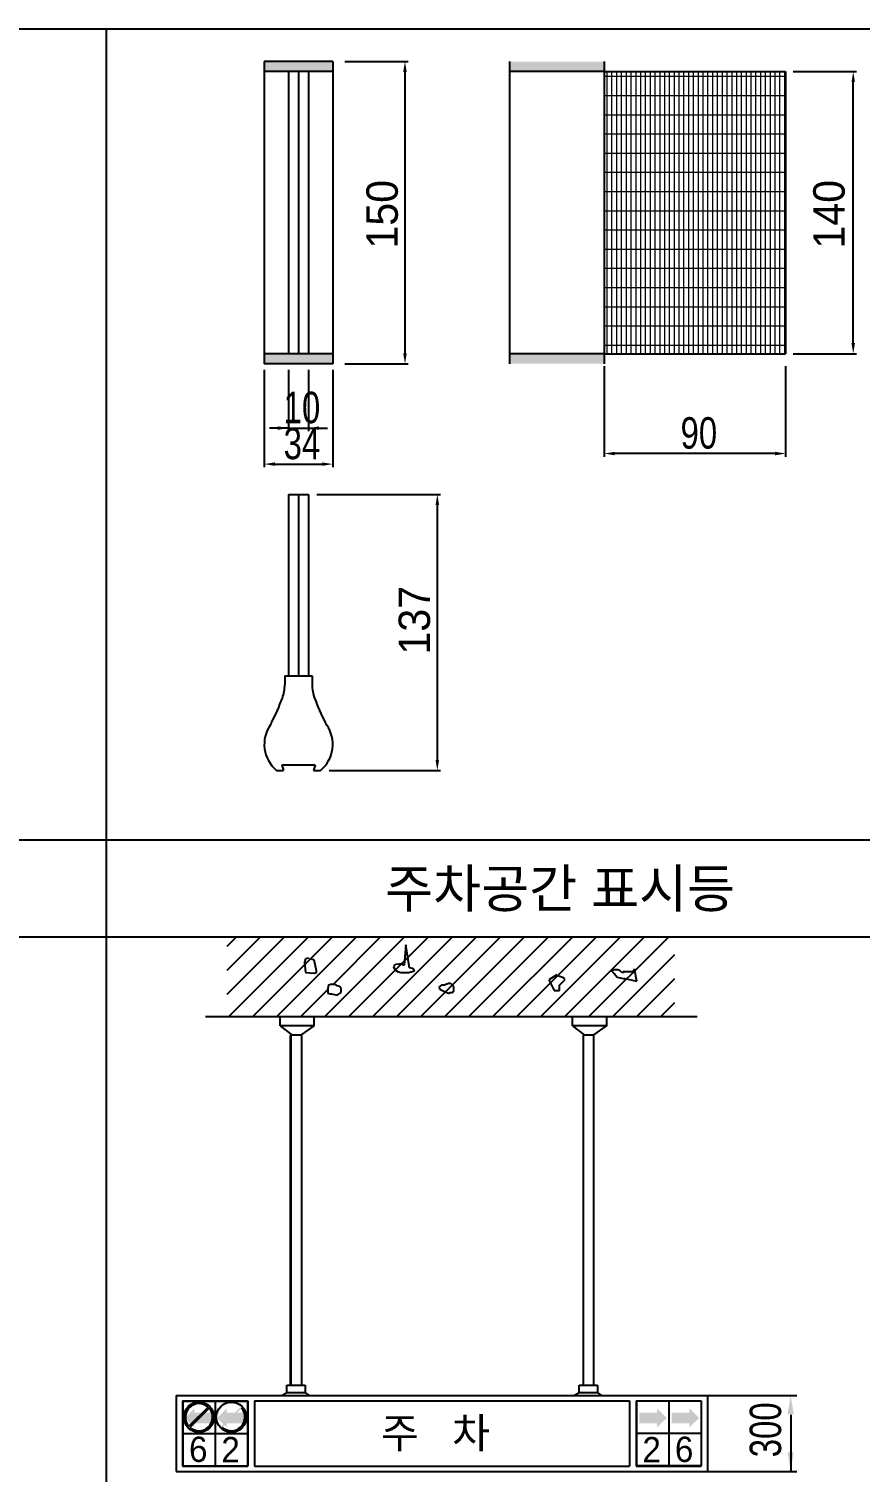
# Model space of a CAD drawing. Header units: millimetres. Extents: x 30232679 to 30326002, y -948068 to -920528.
# Drawn here: x 30296307 to 30303398, y -935038 to -922723 of the extents above; entities that cross this region are included whole.
import ezdxf
from ezdxf.enums import TextEntityAlignment as Align

# ---------------------------------------------------------------- set-up
doc = ezdxf.new("R2010")
doc.units = ezdxf.units.MM
doc.header["$LTSCALE"] = 600
doc.header["$MEASUREMENT"] = 0
doc.layers.get('0').update_dxf_attribs({"linetype": 'CONTINUOUS'})
doc.layers.add('PARKING', color=7, linetype='CONTINUOUS')
doc.layers.add('TIS-블록유도안내판', color=4, linetype='CONTINUOUS', lineweight=15)
doc.styles.add('돋움', font='Dotum.ttf')

msp = doc.modelspace()

# ---------------------------------------------------------------- hatches: boundary and pattern name
h = msp.add_hatch(color=12)
h.paths.add_polyline_path([(30297630, -934569, 1), (30297887, -934569, 1)])
h.paths.add_polyline_path([(30297835, -934483), (30297672, -934646, -0.945477)], flags=16)
h.paths.add_polyline_path([(30297844, -934492, -0.945477), (30297681, -934656)], flags=16)
for points in [[(30297719, -934621), (30297719, -934656), (30297636, -934575), (30297719, -934495), (30297719, -934530), (30297872, -934530), (30297872, -934621)], [(30297995, -934621), (30297995, -934656), (30297912, -934575), (30297995, -934495), (30297995, -934530), (30298148, -934530), (30298148, -934621)], [(30301666, -934621), (30301666, -934656), (30301749, -934575), (30301666, -934495), (30301666, -934530), (30301513, -934530), (30301513, -934621)], [(30301942, -934621), (30301942, -934656), (30302025, -934575), (30301942, -934495), (30301942, -934530), (30301789, -934530), (30301789, -934621)]]:
    msp.add_hatch(color=80).paths.add_polyline_path(points)
h = msp.add_hatch(color=12)
h.paths.add_polyline_path([(30297906, -934569, 1), (30298163, -934569, 1)])
h.paths.add_polyline_path([(30298112, -934483), (30297948, -934646, -0.945477)], flags=16)
h.paths.add_polyline_path([(30298121, -934492, -0.945477), (30297957, -934656)], flags=16)
at = {"layer": 'PARKING', "linetype": 'Continuous'}
h = msp.add_hatch(color=256, dxfattribs=at)
h.paths.add_polyline_path([(30298899, -923088), (30298899, -923002), (30298314, -923002), (30298314, -923088)])
h.paths.add_polyline_path([(30298899, -925581), (30298899, -925495), (30298314, -925495), (30298314, -925581)])
h = msp.add_hatch(color=256, dxfattribs=at)
h.paths.add_polyline_path([(30301215, -923002), (30301215, -923088), (30300406, -923088), (30300406, -923002)])
h.paths.add_polyline_path([(30300406, -925581), (30300406, -925495), (30301215, -925495), (30301215, -925581)])

# ---------------------------------------------------------------- linework, layer by layer
at = {"color": 1}
for p, q in [((30299002, -923002), (30299542, -923002)), ((30299515, -923092), (30299515, -925491)), ((30302826, -923088), (30303366, -923088)), ((30303339, -925405), (30303339, -923178)), ((30302826, -925495), (30303366, -925495)), ((30298314, -925634), (30298314, -926464)), ((30298521, -925634), (30298521, -926157)), ((30298693, -925634), (30298693, -926157)), ((30298899, -925634), (30298899, -926464)), ((30299002, -925581), (30299542, -925581)), ((30301215, -925600), (30301215, -926374)), ((30302762, -925600), (30302762, -926374)), ((30298521, -926130), (30298359, -926130)), ((30298521, -926130), (30298693, -926130)), ((30298693, -926130), (30298855, -926130)), ((30302672, -926347), (30301305, -926347)), ((30298405, -926437), (30298809, -926437)), ((30298764, -926695), (30299818, -926695)), ((30299791, -926785), (30299791, -928961)), ((30298867, -929051), (30299818, -929051)), ((30297844, -934492), (30297681, -934656))]:
    msp.add_line(p, q, dxfattribs=at)
at = {"color": 12}
msp.add_line((30297835, -934483), (30297672, -934646), dxfattribs=at)
at = {"color": 8}
for p, q in [((30297896, -934431), (30298173, -934431)), ((30297896, -934431), (30297896, -934707)), ((30298173, -934431), (30298173, -934707)), ((30301765, -934431), (30301765, -934707)), ((30302041, -934431), (30301765, -934431)), ((30297620, -934707), (30297896, -934707)), ((30297620, -934707), (30297620, -934984)), ((30297896, -934707), (30298173, -934707)), ((30297896, -934707), (30297896, -934984)), ((30301765, -934707), (30301489, -934707)), ((30301489, -934707), (30301489, -934984)), ((30302041, -934707), (30301765, -934707)), ((30301765, -934707), (30301765, -934984)), ((30302041, -934707), (30302041, -934984)), ((30297620, -934984), (30297896, -934984)), ((30301765, -934984), (30301489, -934984)), ((30302041, -934984), (30301765, -934984))]:
    msp.add_line(p, q, dxfattribs=at)
at = {"color": 12}
for centre in [(30297758, -934569), (30298034, -934569)]:
    msp.add_circle(centre, 129, dxfattribs=at)
msp.add_arc((30297758, -934569), 116, 48.2107, 221.7893, dxfattribs=at)
at = {"color": 1}
for centre in [(30297758, -934569), (30298034, -934569)]:
    msp.add_arc(centre, 116, 228.2107, 41.7893, dxfattribs=at)
for points in [[(30299500, -923092), (30299530, -923092), (30299515, -923002)], [(30303324, -923178), (30303354, -923178), (30303339, -923088)], [(30303324, -925405), (30303354, -925405), (30303339, -925495)], [(30299500, -925491), (30299530, -925491), (30299515, -925581)], [(30298430, -926115), (30298430, -926145), (30298521, -926130)], [(30298783, -926115), (30298783, -926145), (30298693, -926130)], [(30301305, -926332), (30301305, -926362), (30301215, -926347)], [(30302672, -926332), (30302672, -926362), (30302762, -926347)], [(30298405, -926422), (30298405, -926452), (30298314, -926437)], [(30298809, -926422), (30298809, -926452), (30298899, -926437)], [(30299776, -926785), (30299806, -926785), (30299791, -926695)], [(30299776, -928961), (30299806, -928961), (30299791, -929051)]]:
    msp.add_solid(points, dxfattribs=at)
at = {"layer": 'PARKING', "color": 3}
for p, q in [((30289215, -922723), (30320213, -922723)), ((30296965, -922723), (30296965, -945972)), ((30289215, -929643), (30320213, -929643)), ((30320213, -930473), (30289215, -930473))]:
    msp.add_line(p, q, dxfattribs=at)
at = {"layer": 'PARKING', "linetype": 'Continuous'}
for p, q in [((30298899, -923002), (30298314, -923002)), ((30298314, -923002), (30298314, -925581)), ((30298899, -923002), (30298899, -925581)), ((30300406, -923002), (30300406, -925581)), ((30301215, -923002), (30301215, -925581)), ((30298899, -923088), (30298314, -923088)), ((30298521, -923088), (30298521, -925495)), ((30298607, -923088), (30298607, -925495)), ((30298693, -923088), (30298693, -925495)), ((30301215, -923088), (30300406, -923088)), ((30301215, -923088), (30302762, -923088)), ((30302762, -923088), (30302762, -925495)), ((30298899, -925495), (30298314, -925495)), ((30301215, -925495), (30300406, -925495)), ((30301215, -925495), (30302762, -925495)), ((30298899, -925581), (30298314, -925581)), ((30298521, -926695), (30298693, -926695)), ((30298521, -926695), (30298521, -928243)), ((30298607, -926695), (30298607, -928243)), ((30298693, -926695), (30298693, -928243)), ((30298490, -928243), (30298724, -928243)), ((30298490, -928243), (30298490, -928317)), ((30298724, -928243), (30298724, -928317)), ((30298418, -929051), (30298478, -929051)), ((30298465, -929004), (30298478, -929051)), ((30298465, -929004), (30298749, -929004)), ((30298749, -929004), (30298736, -929051)), ((30298736, -929051), (30298795, -929051)), ((30297998, -930755), (30298281, -930473)), ((30297998, -930550), (30298076, -930473)), ((30297998, -930960), (30298485, -930473)), ((30298013, -931151), (30298690, -930473)), ((30298217, -931151), (30298895, -930473)), ((30298422, -931151), (30299100, -930473)), ((30298832, -931151), (30299509, -930473)), ((30298902, -930876), (30299304, -930473)), ((30299036, -931151), (30299714, -930473)), ((30299241, -931151), (30299919, -930473)), ((30299446, -931151), (30300123, -930473)), ((30299521, -930539), (30299509, -930712)), ((30299555, -930734), (30299521, -930539)), ((30299651, -931151), (30300328, -930473)), ((30299856, -931151), (30300533, -930473)), ((30300060, -931151), (30300738, -930473)), ((30300265, -931151), (30300943, -930473)), ((30300470, -931151), (30301147, -930473)), ((30300675, -931151), (30301352, -930473)), ((30300879, -931151), (30301557, -930473)), ((30301084, -931151), (30301762, -930473)), ((30298666, -930659), (30298659, -930687)), ((30298659, -930687), (30298666, -930774)), ((30298693, -930653), (30298666, -930659)), ((30298734, -930666), (30298700, -930659)), ((30298740, -930666), (30298734, -930666)), ((30298761, -930761), (30298740, -930666)), ((30299435, -930706), (30299416, -930727)), ((30299497, -930700), (30299435, -930706)), ((30299497, -930712), (30299490, -930706)), ((30299509, -930712), (30299497, -930712)), ((30301289, -931151), (30301818, -930621)), ((30298666, -930774), (30298740, -930780)), ((30298740, -930780), (30298761, -930774)), ((30298761, -930774), (30298761, -930761)), ((30299416, -930727), (30299429, -930752)), ((30299429, -930752), (30299456, -930768)), ((30299456, -930768), (30299481, -930774)), ((30299481, -930774), (30299549, -930774)), ((30299549, -930774), (30299595, -930761)), ((30299583, -930740), (30299555, -930734)), ((30299595, -930761), (30299583, -930740)), ((30300811, -930795), (30300743, -930836)), ((30300743, -930836), (30300787, -930928)), ((30300867, -930820), (30300818, -930802)), ((30300833, -930882), (30300879, -930836)), ((30300879, -930836), (30300867, -930820)), ((30301303, -930752), (30301278, -930761)), ((30301278, -930761), (30301303, -930786)), ((30301330, -930752), (30301303, -930752)), ((30301303, -930786), (30301324, -930814)), ((30301324, -930814), (30301377, -930826)), ((30301352, -930761), (30301330, -930752)), ((30301364, -930774), (30301352, -930761)), ((30301386, -930774), (30301364, -930774)), ((30301398, -930768), (30301377, -930768)), ((30301377, -930826), (30301392, -930826)), ((30301392, -930826), (30301494, -930848)), ((30301426, -930768), (30301398, -930768)), ((30301445, -930768), (30301426, -930768)), ((30301460, -930768), (30301445, -930768)), ((30301472, -930746), (30301460, -930768)), ((30301494, -930848), (30301472, -930746)), ((30301494, -931151), (30301818, -930826)), ((30298627, -931151), (30298857, -930920)), ((30298863, -930882), (30298857, -930910)), ((30298857, -930910), (30298857, -930950)), ((30298857, -930950), (30298876, -930956)), ((30298882, -930876), (30298863, -930882)), ((30298876, -930956), (30298888, -930956)), ((30298903, -930876), (30298882, -930876)), ((30298888, -930956), (30298937, -930968)), ((30298916, -930876), (30298903, -930876)), ((30298937, -930888), (30298916, -930876)), ((30298956, -930894), (30298937, -930888)), ((30298937, -930968), (30298971, -930944)), ((30298971, -930910), (30298956, -930894)), ((30298971, -930944), (30298971, -930910)), ((30299818, -930888), (30299805, -930900)), ((30299805, -930900), (30299812, -930916)), ((30299812, -930916), (30299846, -930934)), ((30299827, -930882), (30299818, -930888)), ((30299858, -930882), (30299827, -930882)), ((30299846, -930934), (30299886, -930950)), ((30299867, -930876), (30299858, -930876)), ((30299886, -930869), (30299867, -930876)), ((30299907, -930869), (30299886, -930869)), ((30299886, -930950), (30299892, -930950)), ((30299892, -930950), (30299901, -930944)), ((30299901, -930944), (30299920, -930944)), ((30299920, -930882), (30299907, -930869)), ((30299932, -930900), (30299920, -930882)), ((30299920, -930944), (30299932, -930928)), ((30299932, -930910), (30299932, -930900)), ((30299932, -930928), (30299932, -930910)), ((30300787, -930928), (30300833, -930928)), ((30300833, -930928), (30300833, -930882)), ((30301698, -931151), (30301818, -931031)), ((30297813, -931151), (30302009, -931151)), ((30298450, -931231), (30298450, -931151)), ((30298741, -931231), (30298741, -931151)), ((30300945, -931231), (30300945, -931151)), ((30301236, -931231), (30301236, -931151)), ((30298744, -931231), (30298450, -931231)), ((30298453, -931234), (30298549, -931308)), ((30298537, -931308), (30298633, -931308)), ((30298537, -931311), (30298537, -934294)), ((30298540, -931311), (30298540, -934294)), ((30298633, -931308), (30298738, -931234)), ((30298633, -931311), (30298633, -934294)), ((30301239, -931231), (30300945, -931231)), ((30300948, -931234), (30301044, -931308)), ((30301032, -931308), (30301127, -931308)), ((30301035, -931311), (30301035, -934294)), ((30301124, -931311), (30301124, -934294)), ((30301127, -931308), (30301232, -931234)), ((30297564, -934384), (30302097, -934384)), ((30297564, -934384), (30297564, -935031)), ((30298506, -934362), (30298466, -934384)), ((30298466, -934384), (30298701, -934384)), ((30298506, -934297), (30298664, -934297)), ((30298506, -934362), (30298506, -934297)), ((30298664, -934362), (30298506, -934362)), ((30298664, -934297), (30298664, -934362)), ((30298701, -934384), (30298664, -934359)), ((30301001, -934362), (30300961, -934384)), ((30300961, -934384), (30301195, -934384)), ((30301001, -934297), (30301158, -934297)), ((30301001, -934362), (30301001, -934297)), ((30301158, -934362), (30301001, -934362)), ((30301158, -934297), (30301158, -934362)), ((30301195, -934384), (30301158, -934359)), ((30302097, -934384), (30302097, -935031)), ((30297618, -934429), (30298175, -934429)), ((30297618, -934429), (30297618, -934986)), ((30297620, -934431), (30297896, -934431)), ((30297620, -934431), (30297620, -934707)), ((30298175, -934429), (30298175, -934986)), ((30298231, -934429), (30301430, -934429)), ((30298231, -934429), (30298231, -934986)), ((30301430, -934429), (30301430, -934986)), ((30301486, -934429), (30302043, -934429)), ((30301486, -934429), (30301486, -934986)), ((30301765, -934431), (30301489, -934431)), ((30301489, -934431), (30301489, -934707)), ((30302041, -934431), (30302041, -934707)), ((30302043, -934429), (30302043, -934986)), ((30298173, -934707), (30298173, -934984)), ((30297618, -934986), (30298175, -934986)), ((30297896, -934984), (30298173, -934984)), ((30298231, -934986), (30301430, -934986)), ((30297564, -935031), (30302097, -935031))]:
    msp.add_line(p, q, dxfattribs=at)
at = {"layer": 'PARKING', "color": 1}
for p, q in [((30301963, -934384), (30302859, -934384)), ((30302806, -934548), (30302806, -935028)), ((30301963, -935031), (30302859, -935031))]:
    msp.add_line(p, q, dxfattribs=at)
at = {"layer": 'PARKING', "color": 2}
msp.add_line((30301486, -934986), (30302043, -934986), dxfattribs=at)
at = {"layer": 'PARKING', "linetype": 'Continuous'}
for centre, radius, start, end in [((30298146, -928317), 344, 340.0673, 0), ((30299067, -928317), 344, 180, 199.9327), ((30296835, -927841), 1738, 332.5669, 340.0673), ((30300378, -927841), 1738, 199.9327, 207.4331), ((30298607, -928827), 292, 145.2472, 229.8808), ((30298225, -928563), 172, 325.2472, 332.5669), ((30298607, -928827), 292, 310.1192, 34.7528), ((30298988, -928563), 172, 207.4331, 214.7528)]:
    msp.add_arc(centre, radius, start, end, dxfattribs=at)
at = {"layer": 'PARKING', "color": 1}
for points in [[(30302779, -934545), (30302832, -934545), (30302806, -934384)], [(30302779, -934870), (30302832, -934870), (30302806, -935031)]]:
    msp.add_solid(points, dxfattribs=at)
at = {"layer": 'TIS-블록유도안내판', "color": 112}
for p, q in [((30301215, -923128), (30302762, -923128)), ((30301240, -925495), (30301240, -923088)), ((30301281, -925495), (30301281, -923088)), ((30301322, -925495), (30301322, -923088)), ((30301363, -925495), (30301363, -923088)), ((30301404, -925495), (30301404, -923088)), ((30301445, -925495), (30301445, -923088)), ((30301486, -925495), (30301486, -923088)), ((30301527, -925495), (30301527, -923088)), ((30301568, -925495), (30301568, -923088)), ((30301609, -925495), (30301609, -923088)), ((30301650, -925495), (30301650, -923088)), ((30301691, -925495), (30301691, -923088)), ((30301731, -925495), (30301731, -923088)), ((30301772, -925495), (30301772, -923088)), ((30301813, -925495), (30301813, -923088)), ((30301854, -925495), (30301854, -923088)), ((30301895, -925495), (30301895, -923088)), ((30301936, -925495), (30301936, -923088)), ((30301977, -925495), (30301977, -923088)), ((30302018, -925495), (30302018, -923088)), ((30302059, -925495), (30302059, -923088)), ((30302100, -925495), (30302100, -923088)), ((30302141, -925495), (30302141, -923088)), ((30302182, -925495), (30302182, -923088)), ((30302223, -925495), (30302223, -923088)), ((30302264, -925495), (30302264, -923088)), ((30302305, -925495), (30302305, -923088)), ((30302346, -925495), (30302346, -923088)), ((30302387, -925495), (30302387, -923088)), ((30302428, -925495), (30302428, -923088)), ((30302469, -925495), (30302469, -923088)), ((30302509, -925495), (30302509, -923088)), ((30302550, -925495), (30302550, -923088)), ((30302591, -925495), (30302591, -923088)), ((30302632, -925495), (30302632, -923088)), ((30302673, -925495), (30302673, -923088)), ((30302714, -925495), (30302714, -923088)), ((30302755, -925495), (30302755, -923088)), ((30301215, -923292), (30302762, -923292)), ((30301215, -923456), (30302762, -923456)), ((30301215, -923620), (30302762, -923620)), ((30301215, -923784), (30302762, -923784)), ((30301215, -923947), (30302762, -923947)), ((30301215, -924111), (30302762, -924111)), ((30301215, -924275), (30302762, -924275)), ((30301215, -924439), (30302762, -924439)), ((30301215, -924603), (30302762, -924603)), ((30301215, -924766), (30302762, -924766)), ((30301215, -924930), (30302762, -924930)), ((30301215, -925094), (30302762, -925094)), ((30301215, -925258), (30302762, -925258)), ((30301215, -925421), (30302762, -925421))]:
    msp.add_line(p, q, dxfattribs=at)

# ---------------------------------------------------------------- texts
at = {"color": 7, "style": '돋움'}
msp.add_text('주차공간 표시등', height=326.4, dxfattribs=at).set_placement((30300839, -930058), align=Align.MIDDLE_CENTER)
at = {"color": 80, "style": '돋움'}
for s, p in [('6', (30297673, -934951)), ('2', (30297949, -934954)), ('2', (30301541, -934954)), ('6', (30301818, -934951))]:
    msp.add_text(s, height=216, dxfattribs=at).set_placement(p)
at = {"layer": 'PARKING', "style": '돋움'}
for s, p in [('150', (30299454, -924598)), ('140', (30303266, -924598)), ('137', (30299729, -928062))]:
    msp.add_text(s, height=268.3, rotation=90, dxfattribs=at).set_placement(p)
at = {"layer": 'PARKING', "style": '돋움', "width": 0.8}
for s, p in [('10', (30298480, -926088)), ('90', (30301866, -926305)), ('34', (30298480, -926395))]:
    msp.add_text(s, height=268.3, dxfattribs=at).set_placement(p)
msp.add_text('300', height=268.3, rotation=90, dxfattribs=at).set_placement((30302724, -934911))
at = {"layer": 'PARKING', "color": 2, "style": '돋움'}
msp.add_text('주   차', height=259.1, dxfattribs=at).set_placement((30299309, -934834))

doc.saveas('drawing.dxf')
